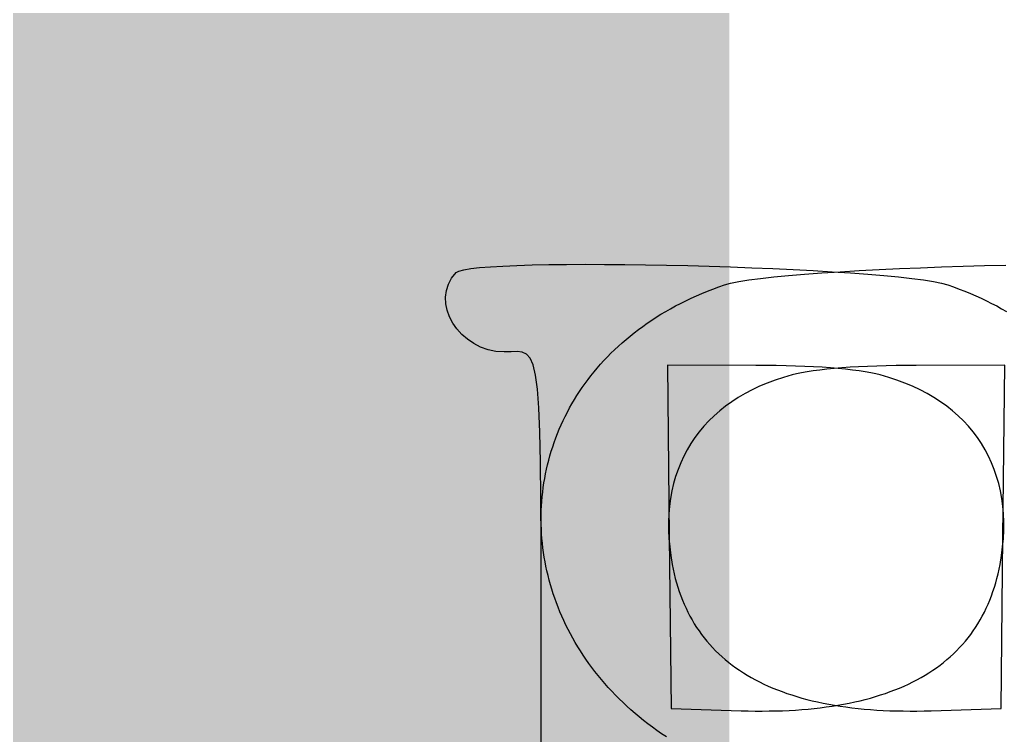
# Model space of a CAD drawing. Header units: inches. Extents: x -14 to 338, y 0 to 125.
# Drawn here: x 20.396 to 23.081, y 54.914 to 56.864 of the extents above; entities that cross this region are included whole.
import ezdxf

# ---------------------------------------------------------------- set-up
doc = ezdxf.new("R2010")
doc.units = ezdxf.units.IN
for name, color, linetype in [('Bottom Layer', 5, 'Continuous'), ('Bottom Overlay', 54, 'Continuous'), ('Top Overlay', 2, 'Continuous')]:
    doc.layers.add(name, color=color, linetype=linetype)

# ---------------------------------------------------------------- blocks, each defined once
blk = doc.blocks.new('IMPORTED_IMAGE_B_2')
at = {"layer": 'Bottom Overlay'}
for p, q in [((10.1679, -8.6751), (10.225, -8.6727)), ((10.225, -8.6727), (10.2828, -8.6706)), ((10.2828, -8.6706), (10.3412, -8.6687)), ((10.3412, -8.6687), (10.3996, -8.6671)), ((10.3996, -8.6671), (10.4577, -8.6658)), ((9.789, -8.7019), (9.8253, -8.6978)), ((9.8253, -8.6978), (9.8655, -8.694)), ((9.8655, -8.694), (9.9093, -8.6903)), ((9.9093, -8.6903), (9.9562, -8.6868)), ((9.9562, -8.6868), (10.0059, -8.6836)), ((10.0059, -8.6836), (10.058, -8.6805)), ((10.058, -8.6805), (10.1122, -8.6777)), ((10.1122, -8.6777), (10.1679, -8.6751)), ((9.6597, -8.7308), (9.6753, -8.7251)), ((9.6753, -8.7251), (9.6912, -8.7195)), ((9.6912, -8.7195), (9.7078, -8.7149)), ((9.7078, -8.7149), (9.7299, -8.7104)), ((9.7299, -8.7104), (9.7571, -8.7061)), ((9.7571, -8.7061), (9.789, -8.7019)), ((9.6, -8.756), (9.6145, -8.7494)), ((9.6145, -8.7494), (9.6294, -8.743)), ((9.6294, -8.743), (9.6444, -8.7368)), ((9.6444, -8.7368), (9.6597, -8.7308)), ((9.5443, -8.7844), (9.5579, -8.777)), ((9.5579, -8.777), (9.5716, -8.7698)), ((9.5716, -8.7698), (9.5857, -8.7628)), ((9.5857, -8.7628), (9.6, -8.756)), ((9.4928, -8.8158), (9.5053, -8.8077)), ((9.5053, -8.8077), (9.518, -8.7997)), ((9.518, -8.7997), (9.531, -8.792)), ((9.531, -8.792), (9.5443, -8.7844)), ((9.4568, -8.8412), (9.4685, -8.8325)), ((9.4685, -8.8325), (9.4805, -8.8241)), ((9.4805, -8.8241), (9.4928, -8.8158)), ((9.4231, -8.868), (9.434, -8.8589)), ((9.434, -8.8589), (9.4453, -8.8499)), ((9.4453, -8.8499), (9.4568, -8.8412)), ((9.3917, -8.8962), (9.4019, -8.8866)), ((9.4019, -8.8866), (9.4124, -8.8772)), ((9.4124, -8.8772), (9.4231, -8.868)), ((9.3626, -8.9257), (9.372, -8.9157)), ((9.372, -8.9157), (9.3817, -8.9059)), ((9.3817, -8.9059), (9.3917, -8.8962)), ((9.3445, -8.946), (9.3534, -8.9358)), ((9.3534, -8.9358), (9.3626, -8.9257)), ((10.0809, -8.9415), (10.0566, -8.9428)), ((10.106, -8.9406), (10.0809, -8.9415)), ((10.0809, -8.9415), (10.0809, -8.9415)), ((10.1319, -8.9398), (10.106, -8.9406)), ((10.106, -8.9406), (10.106, -8.9406)), ((10.1585, -8.9392), (10.1319, -8.9398)), ((10.1319, -8.9398), (10.1319, -8.9398)), ((10.1858, -8.9388), (10.1585, -8.9392)), ((10.1585, -8.9392), (10.1585, -8.9392)), ((10.2137, -8.9387), (10.1858, -8.9388)), ((10.1858, -8.9388), (10.1858, -8.9388)), ((10.4547, -8.9385), (10.2137, -8.9387)), ((10.2137, -8.9387), (10.2137, -8.9387)), ((10.4499, -9.4062), (10.4547, -8.9385)), ((10.4547, -8.9385), (10.4547, -8.9385)), ((9.3192, -8.9775), (9.3273, -8.9669)), ((9.3273, -8.9669), (9.3358, -8.9564)), ((9.3358, -8.9564), (9.3445, -8.946)), ((9.8754, -8.9648), (9.8521, -8.9715)), ((9.8876, -8.9618), (9.8754, -8.9648)), ((9.8754, -8.9648), (9.8754, -8.9648)), ((9.9012, -8.959), (9.8876, -8.9618)), ((9.8876, -8.9618), (9.8876, -8.9618)), ((9.9163, -8.9564), (9.9012, -8.959)), ((9.9012, -8.959), (9.9012, -8.959)), ((9.9327, -8.9539), (9.9163, -8.9564)), ((9.9163, -8.9564), (9.9163, -8.9564)), ((9.9505, -8.9516), (9.9327, -8.9539)), ((9.9327, -8.9539), (9.9327, -8.9539)), ((9.9695, -8.9495), (9.9505, -8.9516)), ((9.9505, -8.9516), (9.9505, -8.9516)), ((9.9897, -8.9475), (9.9695, -8.9495)), ((9.9695, -8.9495), (9.9695, -8.9495)), ((10.011, -8.9457), (9.9897, -8.9475)), ((9.9897, -8.9475), (9.9897, -8.9475)), ((10.0333, -8.9441), (10.011, -8.9457)), ((10.011, -8.9457), (10.011, -8.9457)), ((10.0566, -8.9428), (10.0333, -8.9441)), ((10.0333, -8.9441), (10.0333, -8.9441)), ((10.0566, -8.9428), (10.0566, -8.9428)), ((9.3036, -8.999), (9.3113, -8.9882)), ((9.3113, -8.9882), (9.3192, -8.9775)), ((9.7868, -8.9958), (9.7667, -9.0052)), ((9.8078, -8.987), (9.7868, -8.9958)), ((9.7868, -8.9958), (9.7868, -8.9958)), ((9.8296, -8.9789), (9.8078, -8.987)), ((9.8078, -8.987), (9.8078, -8.987)), ((9.8521, -8.9715), (9.8296, -8.9789)), ((9.8296, -8.9789), (9.8296, -8.9789)), ((9.8521, -8.9715), (9.8521, -8.9715)), ((9.2821, -9.0322), (9.289, -9.021)), ((9.289, -9.021), (9.2962, -9.01)), ((9.2962, -9.01), (9.3036, -8.999)), ((9.7473, -9.0154), (9.7287, -9.0262)), ((9.7667, -9.0052), (9.7473, -9.0154)), ((9.7473, -9.0154), (9.7473, -9.0154)), ((9.7667, -9.0052), (9.7667, -9.0052)), ((9.2691, -9.0548), (9.2755, -9.0434)), ((9.2755, -9.0434), (9.2821, -9.0322)), ((9.6941, -9.0498), (9.678, -9.0626)), ((9.711, -9.0377), (9.6941, -9.0498)), ((9.6941, -9.0498), (9.6941, -9.0498)), ((9.7287, -9.0262), (9.711, -9.0377)), ((9.711, -9.0377), (9.711, -9.0377)), ((9.7287, -9.0262), (9.7287, -9.0262)), ((9.2571, -9.0777), (9.2629, -9.0662)), ((9.2629, -9.0662), (9.2691, -9.0548)), ((9.6628, -9.0759), (9.6484, -9.0899)), ((9.678, -9.0626), (9.6628, -9.0759)), ((9.6628, -9.0759), (9.6628, -9.0759)), ((9.678, -9.0626), (9.678, -9.0626)), ((9.2409, -9.1128), (9.246, -9.101)), ((9.246, -9.101), (9.2514, -9.0893)), ((9.2514, -9.0893), (9.2571, -9.0777)), ((9.6484, -9.0899), (9.6348, -9.1045)), ((9.6484, -9.0899), (9.6484, -9.0899)), ((9.2314, -9.1366), (9.236, -9.1247)), ((9.236, -9.1247), (9.2409, -9.1128)), ((9.6221, -9.1197), (9.6103, -9.1354)), ((9.6348, -9.1045), (9.6221, -9.1197)), ((9.6221, -9.1197), (9.6221, -9.1197)), ((9.6348, -9.1045), (9.6348, -9.1045)), ((9.223, -9.1606), (9.2271, -9.1486)), ((9.2271, -9.1486), (9.2314, -9.1366)), ((9.5994, -9.1517), (9.5893, -9.1686)), ((9.6103, -9.1354), (9.5994, -9.1517)), ((9.5994, -9.1517), (9.5994, -9.1517)), ((9.6103, -9.1354), (9.6103, -9.1354)), ((9.2155, -9.1849), (9.2191, -9.1727)), ((9.2191, -9.1727), (9.223, -9.1606)), ((9.5893, -9.1686), (9.5801, -9.186)), ((9.5893, -9.1686), (9.5893, -9.1686)), ((9.2062, -9.2218), (9.209, -9.2094)), ((9.209, -9.2094), (9.2121, -9.1972)), ((9.2121, -9.1972), (9.2155, -9.1849)), ((9.5718, -9.2039), (9.5645, -9.2224)), ((9.5801, -9.186), (9.5718, -9.2039)), ((9.5718, -9.2039), (9.5718, -9.2039)), ((9.5801, -9.186), (9.5801, -9.186)), ((9.2012, -9.2466), (9.2036, -9.2342)), ((9.2036, -9.2342), (9.2062, -9.2218)), ((9.5645, -9.2224), (9.558, -9.2414)), ((9.5645, -9.2224), (9.5645, -9.2224)), ((9.1973, -9.2715), (9.1992, -9.259)), ((9.1992, -9.259), (9.2012, -9.2466)), ((9.5524, -9.2609), (9.5478, -9.2808)), ((9.558, -9.2414), (9.5524, -9.2609)), ((9.5524, -9.2609), (9.5524, -9.2609)), ((9.558, -9.2414), (9.558, -9.2414)), ((9.1944, -9.2966), (9.1957, -9.2841)), ((9.1957, -9.2841), (9.1973, -9.2715)), ((9.5478, -9.2808), (9.5441, -9.3013)), ((9.5478, -9.2808), (9.5478, -9.2808)), ((9.1925, -9.3218), (9.1933, -9.3092)), ((9.1933, -9.3092), (9.1944, -9.2966)), ((9.5441, -9.3013), (9.5413, -9.3222)), ((9.5441, -9.3013), (9.5441, -9.3013)), ((9.1916, -9.3471), (9.1919, -9.3344)), ((9.1919, -9.3344), (9.1925, -9.3218)), ((9.5395, -9.3436), (9.5386, -9.3654)), ((9.5413, -9.3222), (9.5395, -9.3436)), ((9.5395, -9.3436), (9.5395, -9.3436)), ((9.5413, -9.3222), (9.5413, -9.3222)), ((9.1915, -9.3597), (9.1916, -9.3471)), ((9.1917, -9.3724), (9.1915, -9.3597)), ((9.5386, -9.3654), (9.5386, -9.3654)), ((9.5386, -9.3654), (9.5386, -9.3877)), ((9.1921, -9.3851), (9.1917, -9.3724)), ((9.1928, -9.3977), (9.1921, -9.3851)), ((9.1937, -9.4104), (9.1928, -9.3977)), ((9.5386, -9.3877), (9.5386, -9.3877)), ((9.5386, -9.3877), (9.5397, -9.4104)), ((9.1949, -9.4231), (9.1937, -9.4104)), ((9.1963, -9.4357), (9.1949, -9.4231)), ((9.5397, -9.4104), (9.5397, -9.4104)), ((9.5397, -9.4104), (9.5417, -9.4335)), ((10.445, -9.874), (10.4499, -9.4062)), ((10.4499, -9.4062), (10.4499, -9.4062)), ((9.198, -9.4484), (9.1963, -9.4357)), ((9.2, -9.461), (9.198, -9.4484)), ((9.5417, -9.4335), (9.5417, -9.4335)), ((9.5417, -9.4335), (9.5446, -9.457)), ((9.2022, -9.4736), (9.2, -9.461)), ((9.2046, -9.4862), (9.2022, -9.4736)), ((9.5446, -9.457), (9.5446, -9.457)), ((9.5446, -9.457), (9.5486, -9.4809)), ((9.2073, -9.4988), (9.2046, -9.4862)), ((9.2102, -9.5113), (9.2073, -9.4988)), ((9.5486, -9.4809), (9.5486, -9.4809)), ((9.5486, -9.4809), (9.5511, -9.4938)), ((9.5511, -9.4938), (9.5511, -9.4938)), ((9.5511, -9.4938), (9.554, -9.5065)), ((9.554, -9.5065), (9.554, -9.5065)), ((9.554, -9.5065), (9.557, -9.519)), ((9.2134, -9.5238), (9.2102, -9.5113)), ((9.2169, -9.5363), (9.2134, -9.5238)), ((9.557, -9.519), (9.557, -9.519)), ((9.557, -9.519), (9.5604, -9.5313)), ((9.5604, -9.5313), (9.5604, -9.5313)), ((9.5604, -9.5313), (9.564, -9.5434)), ((9.2206, -9.5487), (9.2169, -9.5363)), ((9.2245, -9.5611), (9.2206, -9.5487)), ((9.564, -9.5434), (9.564, -9.5434)), ((9.564, -9.5434), (9.5679, -9.5552)), ((9.5679, -9.5552), (9.5679, -9.5552)), ((9.5679, -9.5552), (9.5721, -9.5669)), ((9.2287, -9.5734), (9.2245, -9.5611)), ((9.2331, -9.5857), (9.2287, -9.5734)), ((9.2378, -9.5979), (9.2331, -9.5857)), ((9.5721, -9.5669), (9.5721, -9.5669)), ((9.5721, -9.5669), (9.5765, -9.5783)), ((9.5765, -9.5783), (9.5765, -9.5783)), ((9.5765, -9.5783), (9.5812, -9.5895)), ((9.2428, -9.6101), (9.2378, -9.5979)), ((9.248, -9.6223), (9.2428, -9.6101)), ((9.5812, -9.5895), (9.5812, -9.5895)), ((9.5812, -9.5895), (9.5862, -9.6006)), ((9.5862, -9.6006), (9.5862, -9.6006)), ((9.5862, -9.6006), (9.5915, -9.6114)), ((9.5915, -9.6114), (9.5915, -9.6114)), ((9.5915, -9.6114), (9.597, -9.622)), ((9.2534, -9.6343), (9.248, -9.6223)), ((9.2591, -9.6463), (9.2534, -9.6343)), ((9.597, -9.622), (9.597, -9.622)), ((9.597, -9.622), (9.6028, -9.6323)), ((9.6028, -9.6323), (9.6028, -9.6323)), ((9.6028, -9.6323), (9.6088, -9.6425)), ((9.2651, -9.6583), (9.2591, -9.6463)), ((9.2713, -9.6701), (9.2651, -9.6583)), ((9.6088, -9.6425), (9.6088, -9.6425)), ((9.6088, -9.6425), (9.6152, -9.6525)), ((9.6152, -9.6525), (9.6152, -9.6525)), ((9.6152, -9.6525), (9.6218, -9.6622)), ((9.6218, -9.6622), (9.6218, -9.6622)), ((9.6218, -9.6622), (9.6286, -9.6717)), ((9.2777, -9.6819), (9.2713, -9.6701)), ((9.2844, -9.6936), (9.2777, -9.6819)), ((9.2913, -9.7052), (9.2844, -9.6936)), ((9.6286, -9.6717), (9.6286, -9.6717)), ((9.6286, -9.6717), (9.6358, -9.6811)), ((9.6358, -9.6811), (9.6358, -9.6811)), ((9.6358, -9.6811), (9.6432, -9.6902)), ((9.6432, -9.6902), (9.6432, -9.6902)), ((9.6432, -9.6902), (9.6509, -9.6991)), ((9.2985, -9.7168), (9.2913, -9.7052)), ((9.306, -9.7282), (9.2985, -9.7168)), ((9.6509, -9.6991), (9.6509, -9.6991)), ((9.6509, -9.6991), (9.6588, -9.7078)), ((9.6588, -9.7078), (9.6588, -9.7078)), ((9.6588, -9.7078), (9.667, -9.7162)), ((9.667, -9.7162), (9.667, -9.7162)), ((9.667, -9.7162), (9.6755, -9.7245)), ((9.3137, -9.7396), (9.306, -9.7282)), ((9.3216, -9.7508), (9.3137, -9.7396)), ((9.6755, -9.7245), (9.6755, -9.7245)), ((9.6755, -9.7245), (9.6843, -9.7325)), ((9.6843, -9.7325), (9.6843, -9.7325)), ((9.6843, -9.7325), (9.6933, -9.7404)), ((9.6933, -9.7404), (9.6933, -9.7404)), ((9.6933, -9.7404), (9.7026, -9.748)), ((9.7026, -9.748), (9.7026, -9.748)), ((9.7026, -9.748), (9.7122, -9.7554)), ((9.3298, -9.762), (9.3216, -9.7508)), ((9.3382, -9.7731), (9.3298, -9.762)), ((9.3469, -9.784), (9.3382, -9.7731)), ((9.7122, -9.7554), (9.7122, -9.7554)), ((9.7122, -9.7554), (9.722, -9.7626)), ((9.722, -9.7626), (9.722, -9.7626)), ((9.722, -9.7626), (9.7321, -9.7696)), ((9.7321, -9.7696), (9.7321, -9.7696)), ((9.7321, -9.7696), (9.7425, -9.7764)), ((9.3559, -9.7949), (9.3469, -9.784)), ((9.3651, -9.8056), (9.3559, -9.7949)), ((9.7425, -9.7764), (9.7425, -9.7764)), ((9.7425, -9.7764), (9.7531, -9.7829)), ((9.7531, -9.7829), (9.7531, -9.7829)), ((9.7531, -9.7829), (9.764, -9.7893)), ((9.764, -9.7893), (9.764, -9.7893)), ((9.764, -9.7893), (9.7752, -9.7954)), ((9.7752, -9.7954), (9.7752, -9.7954)), ((9.7752, -9.7954), (9.7866, -9.8013)), ((9.7866, -9.8013), (9.7866, -9.8013)), ((9.7866, -9.8013), (9.7983, -9.807)), ((9.3745, -9.8162), (9.3651, -9.8056)), ((9.3842, -9.8267), (9.3745, -9.8162)), ((9.3941, -9.8371), (9.3842, -9.8267)), ((9.7983, -9.807), (9.7983, -9.807)), ((9.7983, -9.807), (9.8103, -9.8125)), ((9.8103, -9.8125), (9.8103, -9.8125)), ((9.8103, -9.8125), (9.8226, -9.8178)), ((9.8226, -9.8178), (9.8226, -9.8178)), ((9.8226, -9.8178), (9.8351, -9.8229)), ((9.8351, -9.8229), (9.8351, -9.8229)), ((9.8351, -9.8229), (9.8479, -9.8277)), ((9.8479, -9.8277), (9.8479, -9.8277)), ((9.8479, -9.8277), (9.8609, -9.8324)), ((9.4043, -9.8474), (9.3941, -9.8371)), ((9.4147, -9.8575), (9.4043, -9.8474)), ((9.8609, -9.8324), (9.8609, -9.8324)), ((9.8609, -9.8324), (9.8742, -9.8368)), ((9.8742, -9.8368), (9.8742, -9.8368)), ((9.8742, -9.8368), (9.8878, -9.841)), ((9.8878, -9.841), (9.8878, -9.841)), ((9.8878, -9.841), (9.9017, -9.845)), ((9.9017, -9.845), (9.9017, -9.845)), ((9.9017, -9.845), (9.9158, -9.8488)), ((9.9158, -9.8488), (9.9158, -9.8488)), ((9.9158, -9.8488), (9.9302, -9.8524)), ((9.9302, -9.8524), (9.9302, -9.8524)), ((9.9302, -9.8524), (9.9448, -9.8558)), ((9.9448, -9.8558), (9.9448, -9.8558)), ((9.9448, -9.8558), (9.9598, -9.8589)), ((9.4254, -9.8675), (9.4147, -9.8575)), ((9.4363, -9.8773), (9.4254, -9.8675)), ((9.4475, -9.887), (9.4363, -9.8773)), ((9.9598, -9.8589), (9.9598, -9.8589)), ((9.9598, -9.8589), (9.975, -9.8618)), ((9.975, -9.8618), (9.975, -9.8618)), ((9.975, -9.8618), (9.9904, -9.8646)), ((9.9904, -9.8646), (9.9904, -9.8646)), ((9.9904, -9.8646), (10.0061, -9.8671)), ((10.0061, -9.8671), (10.0061, -9.8671)), ((10.0061, -9.8671), (10.0221, -9.8694)), ((10.0221, -9.8694), (10.0221, -9.8694)), ((10.0221, -9.8694), (10.0384, -9.8715)), ((10.0384, -9.8715), (10.0384, -9.8715)), ((10.0384, -9.8715), (10.0549, -9.8733)), ((10.0549, -9.8733), (10.0549, -9.8733)), ((10.0549, -9.8733), (10.0717, -9.875)), ((10.0717, -9.875), (10.0717, -9.875)), ((10.0717, -9.875), (10.0888, -9.8764)), ((10.0888, -9.8764), (10.0888, -9.8764)), ((10.0888, -9.8764), (10.1061, -9.8777)), ((10.1061, -9.8777), (10.1061, -9.8777)), ((10.1061, -9.8777), (10.1237, -9.8787)), ((10.1237, -9.8787), (10.1237, -9.8787)), ((10.1237, -9.8787), (10.1415, -9.8795)), ((10.1415, -9.8795), (10.1415, -9.8795)), ((10.1415, -9.8795), (10.1597, -9.88)), ((10.1597, -9.88), (10.1597, -9.88)), ((10.1597, -9.88), (10.1781, -9.8804)), ((10.1781, -9.8804), (10.1781, -9.8804)), ((10.1781, -9.8804), (10.1967, -9.8806)), ((10.1967, -9.8806), (10.2156, -9.8805)), ((10.1967, -9.8806), (10.1967, -9.8806)), ((10.2156, -9.8805), (10.2348, -9.8802)), ((10.2156, -9.8805), (10.2156, -9.8805)), ((10.2348, -9.8802), (10.2543, -9.8798)), ((10.2348, -9.8802), (10.2348, -9.8802)), ((10.2543, -9.8798), (10.445, -9.874)), ((10.2543, -9.8798), (10.2543, -9.8798)), ((10.445, -9.874), (10.445, -9.874)), ((9.4589, -9.8966), (9.4475, -9.887)), ((9.4706, -9.906), (9.4589, -9.8966)), ((9.4825, -9.9153), (9.4706, -9.906)), ((9.4947, -9.9244), (9.4825, -9.9153)), ((9.5071, -9.9334), (9.4947, -9.9244)), ((9.5197, -9.9422), (9.5071, -9.9334)), ((9.5327, -9.9508), (9.5197, -9.9422))]:
    blk.add_line(p, q, dxfattribs=at)
blk = doc.blocks.new('IMPORTED_IMAGE_B_3')
at = {"layer": 'Top Overlay'}
for p, q in [((8.9995, -8.6753), (9.0239, -8.6725)), ((9.0239, -8.6725), (9.0532, -8.6701)), ((9.0532, -8.6701), (9.0871, -8.6681)), ((9.0871, -8.6681), (9.1251, -8.6665)), ((9.1251, -8.6665), (9.1669, -8.6652)), ((9.1669, -8.6652), (9.2121, -8.6643)), ((9.2121, -8.6643), (9.2603, -8.6637)), ((9.2603, -8.6637), (9.3112, -8.6635)), ((9.3112, -8.6635), (9.3642, -8.6636)), ((9.3642, -8.6636), (9.4191, -8.664)), ((9.4191, -8.664), (9.4755, -8.6648)), ((9.4755, -8.6648), (9.5329, -8.6658)), ((9.5329, -8.6658), (9.591, -8.6671)), ((9.591, -8.6671), (9.6495, -8.6687)), ((9.6495, -8.6687), (9.7078, -8.6706)), ((9.7078, -8.6706), (9.7657, -8.6727)), ((9.7657, -8.6727), (9.8227, -8.6751)), ((8.9474, -8.7014), (8.9597, -8.6861)), ((8.9597, -8.6861), (8.967, -8.6821)), ((8.967, -8.6821), (8.9804, -8.6785)), ((8.9804, -8.6785), (8.9995, -8.6753)), ((9.8227, -8.6751), (9.8784, -8.6777)), ((9.8784, -8.6777), (9.9326, -8.6805)), ((9.9326, -8.6805), (9.9847, -8.6836)), ((9.9847, -8.6836), (10.0344, -8.6868)), ((10.0344, -8.6868), (10.0814, -8.6903)), ((10.0814, -8.6903), (10.1251, -8.694)), ((10.1251, -8.694), (10.1653, -8.6978)), ((10.1653, -8.6978), (10.2016, -8.7019)), ((8.9333, -8.735), (8.9387, -8.7178)), ((8.9387, -8.7178), (8.9474, -8.7014)), ((10.2016, -8.7019), (10.2335, -8.7061)), ((10.2335, -8.7061), (10.2607, -8.7104)), ((10.2607, -8.7104), (10.2828, -8.7149)), ((10.2828, -8.7149), (10.2994, -8.7195)), ((10.2994, -8.7195), (10.3153, -8.7251)), ((10.3153, -8.7251), (10.3309, -8.7308)), ((8.9312, -8.7528), (8.9333, -8.735)), ((8.932, -8.7708), (8.9312, -8.7528)), ((10.3309, -8.7308), (10.3462, -8.7368)), ((10.3462, -8.7368), (10.3613, -8.743)), ((10.3613, -8.743), (10.3761, -8.7494)), ((10.3761, -8.7494), (10.3906, -8.756)), ((8.9357, -8.7887), (8.932, -8.7708)), ((10.3906, -8.756), (10.4049, -8.7628)), ((10.4049, -8.7628), (10.419, -8.7698)), ((10.419, -8.7698), (10.4328, -8.777)), ((10.4328, -8.777), (10.4463, -8.7844)), ((8.9421, -8.8064), (8.9357, -8.7887)), ((8.951, -8.8234), (8.9421, -8.8064)), ((10.4463, -8.7844), (10.4596, -8.792)), ((8.9622, -8.8395), (8.951, -8.8234)), ((8.9756, -8.8543), (8.9622, -8.8395)), ((8.9909, -8.8677), (8.9756, -8.8543)), ((9.008, -8.8793), (8.9909, -8.8677)), ((9.0267, -8.8889), (9.008, -8.8793)), ((9.0469, -8.8961), (9.0267, -8.8889)), ((9.0683, -8.9006), (9.0469, -8.8961)), ((9.0908, -8.9021), (9.0683, -8.9006)), ((9.1096, -8.9016), (9.0908, -8.9021)), ((9.126, -8.9013), (9.1096, -8.9016)), ((9.14, -8.903), (9.126, -8.9013)), ((9.1518, -8.9084), (9.14, -8.903)), ((9.1617, -8.9194), (9.1518, -8.9084)), ((9.1698, -8.9377), (9.1617, -8.9194)), ((9.1763, -8.9652), (9.1698, -8.9377)), ((9.7769, -8.9387), (9.5359, -8.9385)), ((9.5359, -8.9385), (9.5359, -8.9385)), ((9.5359, -8.9385), (9.5407, -9.4062)), ((9.8048, -8.9388), (9.7769, -8.9387)), ((9.7769, -8.9387), (9.7769, -8.9387)), ((9.8321, -8.9392), (9.8048, -8.9388)), ((9.8048, -8.9388), (9.8048, -8.9388)), ((9.8587, -8.9398), (9.8321, -8.9392)), ((9.8321, -8.9392), (9.8321, -8.9392)), ((9.8846, -8.9406), (9.8587, -8.9398)), ((9.8587, -8.9398), (9.8587, -8.9398)), ((9.9097, -8.9415), (9.8846, -8.9406)), ((9.8846, -8.9406), (9.8846, -8.9406)), ((9.934, -8.9428), (9.9097, -8.9415)), ((9.9097, -8.9415), (9.9097, -8.9415)), ((9.1813, -9.0037), (9.1763, -8.9652)), ((9.9573, -8.9441), (9.934, -8.9428)), ((9.934, -8.9428), (9.934, -8.9428)), ((9.9797, -8.9457), (9.9573, -8.9441)), ((9.9573, -8.9441), (9.9573, -8.9441)), ((10.0009, -8.9475), (9.9797, -8.9457)), ((9.9797, -8.9457), (9.9797, -8.9457)), ((10.0211, -8.9495), (10.0009, -8.9475)), ((10.0009, -8.9475), (10.0009, -8.9475)), ((10.0401, -8.9516), (10.0211, -8.9495)), ((10.0211, -8.9495), (10.0211, -8.9495)), ((10.0579, -8.9539), (10.0401, -8.9516)), ((10.0401, -8.9516), (10.0401, -8.9516)), ((10.0743, -8.9564), (10.0579, -8.9539)), ((10.0579, -8.9539), (10.0579, -8.9539)), ((10.0894, -8.959), (10.0743, -8.9564)), ((10.0743, -8.9564), (10.0743, -8.9564)), ((10.103, -8.9618), (10.0894, -8.959)), ((10.0894, -8.959), (10.0894, -8.959)), ((10.1152, -8.9648), (10.103, -8.9618)), ((10.103, -8.9618), (10.103, -8.9618)), ((10.1385, -8.9715), (10.1152, -8.9648)), ((10.1152, -8.9648), (10.1152, -8.9648)), ((10.1611, -8.9789), (10.1385, -8.9715)), ((10.1385, -8.9715), (10.1385, -8.9715)), ((10.1828, -8.987), (10.1611, -8.9789)), ((10.1611, -8.9789), (10.1611, -8.9789)), ((10.2038, -8.9958), (10.1828, -8.987)), ((10.1828, -8.987), (10.1828, -8.987)), ((10.224, -9.0052), (10.2038, -8.9958)), ((10.2038, -8.9958), (10.2038, -8.9958)), ((9.1851, -9.0548), (9.1813, -9.0037)), ((10.2433, -9.0154), (10.224, -9.0052)), ((10.224, -9.0052), (10.224, -9.0052)), ((10.2619, -9.0262), (10.2433, -9.0154)), ((10.2433, -9.0154), (10.2433, -9.0154)), ((10.2796, -9.0377), (10.2619, -9.0262)), ((10.2619, -9.0262), (10.2619, -9.0262)), ((10.2965, -9.0498), (10.2796, -9.0377)), ((10.2796, -9.0377), (10.2796, -9.0377)), ((10.3126, -9.0626), (10.2965, -9.0498)), ((10.2965, -9.0498), (10.2965, -9.0498)), ((9.1879, -9.1206), (9.1851, -9.0548)), ((10.3278, -9.0759), (10.3126, -9.0626)), ((10.3126, -9.0626), (10.3126, -9.0626)), ((10.3422, -9.0899), (10.3278, -9.0759)), ((10.3278, -9.0759), (10.3278, -9.0759)), ((10.3558, -9.1045), (10.3422, -9.0899)), ((10.3422, -9.0899), (10.3422, -9.0899)), ((9.1897, -9.2026), (9.1879, -9.1206)), ((10.3685, -9.1197), (10.3558, -9.1045)), ((10.3558, -9.1045), (10.3558, -9.1045)), ((10.3803, -9.1354), (10.3685, -9.1197)), ((10.3685, -9.1197), (10.3685, -9.1197)), ((10.3912, -9.1517), (10.3803, -9.1354)), ((10.3803, -9.1354), (10.3803, -9.1354)), ((10.4013, -9.1686), (10.3912, -9.1517)), ((10.3912, -9.1517), (10.3912, -9.1517)), ((10.4105, -9.186), (10.4013, -9.1686)), ((10.4013, -9.1686), (10.4013, -9.1686)), ((9.1908, -9.3028), (9.1897, -9.2026)), ((10.4188, -9.2039), (10.4105, -9.186)), ((10.4105, -9.186), (10.4105, -9.186)), ((10.4262, -9.2224), (10.4188, -9.2039)), ((10.4188, -9.2039), (10.4188, -9.2039)), ((10.4326, -9.2414), (10.4262, -9.2224)), ((10.4262, -9.2224), (10.4262, -9.2224)), ((10.4382, -9.2609), (10.4326, -9.2414)), ((10.4326, -9.2414), (10.4326, -9.2414)), ((10.4428, -9.2808), (10.4382, -9.2609)), ((10.4382, -9.2609), (10.4382, -9.2609)), ((10.4465, -9.3013), (10.4428, -9.2808)), ((10.4428, -9.2808), (10.4428, -9.2808)), ((9.1913, -9.4229), (9.1908, -9.3028)), ((10.4493, -9.3222), (10.4465, -9.3013)), ((10.4465, -9.3013), (10.4465, -9.3013)), ((10.4512, -9.3436), (10.4493, -9.3222)), ((10.4493, -9.3222), (10.4493, -9.3222)), ((10.452, -9.3654), (10.4512, -9.3436)), ((10.4512, -9.3436), (10.4512, -9.3436)), ((10.452, -9.3877), (10.452, -9.3654)), ((10.452, -9.3654), (10.452, -9.3654)), ((10.451, -9.4104), (10.452, -9.3877)), ((10.452, -9.3877), (10.452, -9.3877)), ((9.1915, -9.5646), (9.1913, -9.4229)), ((9.5407, -9.4062), (9.5407, -9.4062)), ((9.5407, -9.4062), (9.5456, -9.874)), ((10.449, -9.4335), (10.451, -9.4104)), ((10.451, -9.4104), (10.451, -9.4104)), ((10.446, -9.457), (10.449, -9.4335)), ((10.449, -9.4335), (10.449, -9.4335)), ((10.442, -9.4809), (10.446, -9.457)), ((10.446, -9.457), (10.446, -9.457)), ((10.4336, -9.519), (10.4367, -9.5065)), ((10.4367, -9.5065), (10.4395, -9.4938)), ((10.4367, -9.5065), (10.4367, -9.5065)), ((10.4395, -9.4938), (10.442, -9.4809)), ((10.4395, -9.4938), (10.4395, -9.4938)), ((10.442, -9.4809), (10.442, -9.4809)), ((10.4266, -9.5434), (10.4302, -9.5313)), ((10.4302, -9.5313), (10.4336, -9.519)), ((10.4302, -9.5313), (10.4302, -9.5313)), ((10.4336, -9.519), (10.4336, -9.519)), ((10.4185, -9.5669), (10.4227, -9.5552)), ((10.4227, -9.5552), (10.4266, -9.5434)), ((10.4227, -9.5552), (10.4227, -9.5552)), ((10.4266, -9.5434), (10.4266, -9.5434)), ((9.1914, -9.7299), (9.1915, -9.5646)), ((10.4094, -9.5895), (10.4141, -9.5783)), ((10.4141, -9.5783), (10.4185, -9.5669)), ((10.4141, -9.5783), (10.4141, -9.5783)), ((10.4185, -9.5669), (10.4185, -9.5669)), ((10.3936, -9.622), (10.3991, -9.6114)), ((10.3991, -9.6114), (10.4044, -9.6006)), ((10.3991, -9.6114), (10.3991, -9.6114)), ((10.4044, -9.6006), (10.4094, -9.5895)), ((10.4044, -9.6006), (10.4044, -9.6006)), ((10.4094, -9.5895), (10.4094, -9.5895)), ((10.3818, -9.6425), (10.3878, -9.6323)), ((10.3878, -9.6323), (10.3936, -9.622)), ((10.3878, -9.6323), (10.3878, -9.6323)), ((10.3936, -9.622), (10.3936, -9.622)), ((10.362, -9.6717), (10.3688, -9.6622)), ((10.3688, -9.6622), (10.3754, -9.6525)), ((10.3688, -9.6622), (10.3688, -9.6622)), ((10.3754, -9.6525), (10.3818, -9.6425)), ((10.3754, -9.6525), (10.3754, -9.6525)), ((10.3818, -9.6425), (10.3818, -9.6425)), ((10.3397, -9.6991), (10.3474, -9.6902)), ((10.3474, -9.6902), (10.3548, -9.6811)), ((10.3474, -9.6902), (10.3474, -9.6902)), ((10.3548, -9.6811), (10.362, -9.6717)), ((10.3548, -9.6811), (10.3548, -9.6811)), ((10.362, -9.6717), (10.362, -9.6717)), ((10.3151, -9.7245), (10.3236, -9.7162)), ((10.3236, -9.7162), (10.3318, -9.7078)), ((10.3236, -9.7162), (10.3236, -9.7162)), ((10.3318, -9.7078), (10.3397, -9.6991)), ((10.3318, -9.7078), (10.3318, -9.7078)), ((10.3397, -9.6991), (10.3397, -9.6991)), ((9.1914, -9.9205), (9.1914, -9.7299)), ((10.2785, -9.7554), (10.288, -9.748)), ((10.288, -9.748), (10.2973, -9.7404)), ((10.288, -9.748), (10.288, -9.748)), ((10.2973, -9.7404), (10.3063, -9.7325)), ((10.2973, -9.7404), (10.2973, -9.7404)), ((10.3063, -9.7325), (10.3151, -9.7245)), ((10.3063, -9.7325), (10.3063, -9.7325)), ((10.3151, -9.7245), (10.3151, -9.7245)), ((10.2482, -9.7764), (10.2585, -9.7696)), ((10.2585, -9.7696), (10.2686, -9.7626)), ((10.2585, -9.7696), (10.2585, -9.7696)), ((10.2686, -9.7626), (10.2785, -9.7554)), ((10.2686, -9.7626), (10.2686, -9.7626)), ((10.2785, -9.7554), (10.2785, -9.7554)), ((10.1923, -9.807), (10.204, -9.8013)), ((10.204, -9.8013), (10.2154, -9.7954)), ((10.204, -9.8013), (10.204, -9.8013)), ((10.2154, -9.7954), (10.2266, -9.7893)), ((10.2154, -9.7954), (10.2154, -9.7954)), ((10.2266, -9.7893), (10.2375, -9.7829)), ((10.2266, -9.7893), (10.2266, -9.7893)), ((10.2375, -9.7829), (10.2482, -9.7764)), ((10.2375, -9.7829), (10.2375, -9.7829)), ((10.2482, -9.7764), (10.2482, -9.7764)), ((10.1297, -9.8324), (10.1428, -9.8277)), ((10.1428, -9.8277), (10.1555, -9.8229)), ((10.1428, -9.8277), (10.1428, -9.8277)), ((10.1555, -9.8229), (10.168, -9.8178)), ((10.1555, -9.8229), (10.1555, -9.8229)), ((10.168, -9.8178), (10.1803, -9.8125)), ((10.168, -9.8178), (10.168, -9.8178)), ((10.1803, -9.8125), (10.1923, -9.807)), ((10.1803, -9.8125), (10.1803, -9.8125)), ((10.1923, -9.807), (10.1923, -9.807)), ((10.0308, -9.8589), (10.0458, -9.8558)), ((10.0458, -9.8558), (10.0604, -9.8524)), ((10.0458, -9.8558), (10.0458, -9.8558)), ((10.0604, -9.8524), (10.0748, -9.8488)), ((10.0604, -9.8524), (10.0604, -9.8524)), ((10.0748, -9.8488), (10.0889, -9.845)), ((10.0748, -9.8488), (10.0748, -9.8488)), ((10.0889, -9.845), (10.1028, -9.841)), ((10.0889, -9.845), (10.0889, -9.845)), ((10.1028, -9.841), (10.1164, -9.8368)), ((10.1028, -9.841), (10.1028, -9.841)), ((10.1164, -9.8368), (10.1297, -9.8324)), ((10.1164, -9.8368), (10.1164, -9.8368)), ((10.1297, -9.8324), (10.1297, -9.8324)), ((9.5456, -9.874), (9.5456, -9.874)), ((9.5456, -9.874), (9.7363, -9.8798)), ((9.7363, -9.8798), (9.7363, -9.8798)), ((9.7363, -9.8798), (9.7558, -9.8802)), ((9.7558, -9.8802), (9.7558, -9.8802)), ((9.7558, -9.8802), (9.775, -9.8805)), ((9.775, -9.8805), (9.775, -9.8805)), ((9.775, -9.8805), (9.7939, -9.8806)), ((9.7939, -9.8806), (9.8125, -9.8804)), ((9.7939, -9.8806), (9.7939, -9.8806)), ((9.8125, -9.8804), (9.8309, -9.88)), ((9.8125, -9.8804), (9.8125, -9.8804)), ((9.8309, -9.88), (9.8491, -9.8795)), ((9.8309, -9.88), (9.8309, -9.88)), ((9.8491, -9.8795), (9.8669, -9.8787)), ((9.8491, -9.8795), (9.8491, -9.8795)), ((9.8669, -9.8787), (9.8845, -9.8777)), ((9.8669, -9.8787), (9.8669, -9.8787)), ((9.8845, -9.8777), (9.9018, -9.8764)), ((9.8845, -9.8777), (9.8845, -9.8777)), ((9.9018, -9.8764), (9.9189, -9.875)), ((9.9018, -9.8764), (9.9018, -9.8764)), ((9.9189, -9.875), (9.9357, -9.8733)), ((9.9189, -9.875), (9.9189, -9.875)), ((9.9357, -9.8733), (9.9522, -9.8715)), ((9.9357, -9.8733), (9.9357, -9.8733)), ((9.9522, -9.8715), (9.9685, -9.8694)), ((9.9522, -9.8715), (9.9522, -9.8715)), ((9.9685, -9.8694), (9.9845, -9.8671)), ((9.9685, -9.8694), (9.9685, -9.8694)), ((9.9845, -9.8671), (10.0002, -9.8646)), ((9.9845, -9.8671), (9.9845, -9.8671)), ((10.0002, -9.8646), (10.0157, -9.8618)), ((10.0002, -9.8646), (10.0002, -9.8646)), ((10.0157, -9.8618), (10.0308, -9.8589)), ((10.0157, -9.8618), (10.0157, -9.8618)), ((10.0308, -9.8589), (10.0308, -9.8589)), ((9.1914, -10.9168), (9.1914, -9.9205))]:
    blk.add_line(p, q, dxfattribs=at)

msp = doc.modelspace()

# ---------------------------------------------------------------- linework, layer by layer
at = {"layer": 'Bottom Layer', "const_width": 3}
msp.add_lwpolyline([(20.8291, 46.4891), (20.8291, 71.8713)], dxfattribs=at)

# ---------------------------------------------------------------- block references
for name in ['IMPORTED_IMAGE_B_2', 'IMPORTED_IMAGE_B_3']:
    msp.add_blockref(name, (12.6249, 64.8609))

doc.saveas('drawing.dxf')
